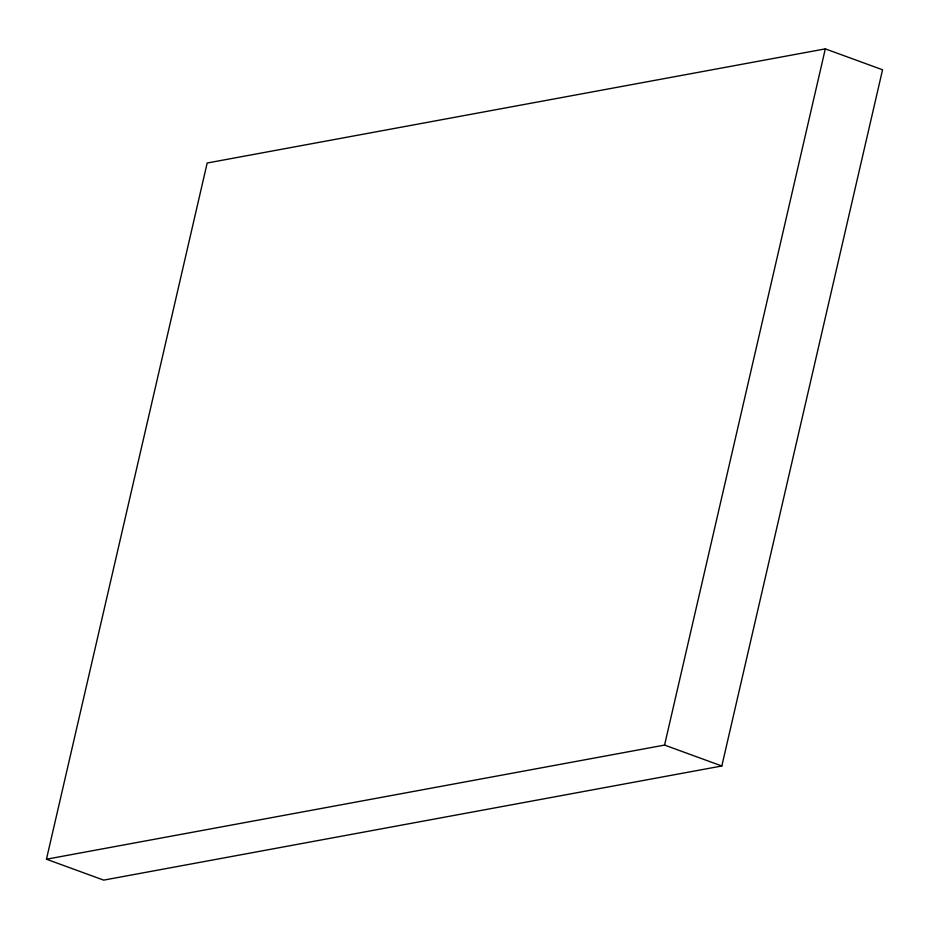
<?xml version="1.0" encoding="UTF-8"?>
<svg xmlns="http://www.w3.org/2000/svg" width="929" height="929" viewBox="0 0 929 929"><rect width="100%" height="100%" fill="white"/><g stroke="black" fill="none" stroke-linecap="round" stroke-linejoin="round"><path stroke-width="1.39" d="M46.45 859.22L207.179 163.016L825.312 48.877L882.55 69.78L721.821 765.984L103.688 880.123L46.45 859.22L664.572 745.081L721.821 765.984M664.572 745.081L825.312 48.877"/></g></svg>
